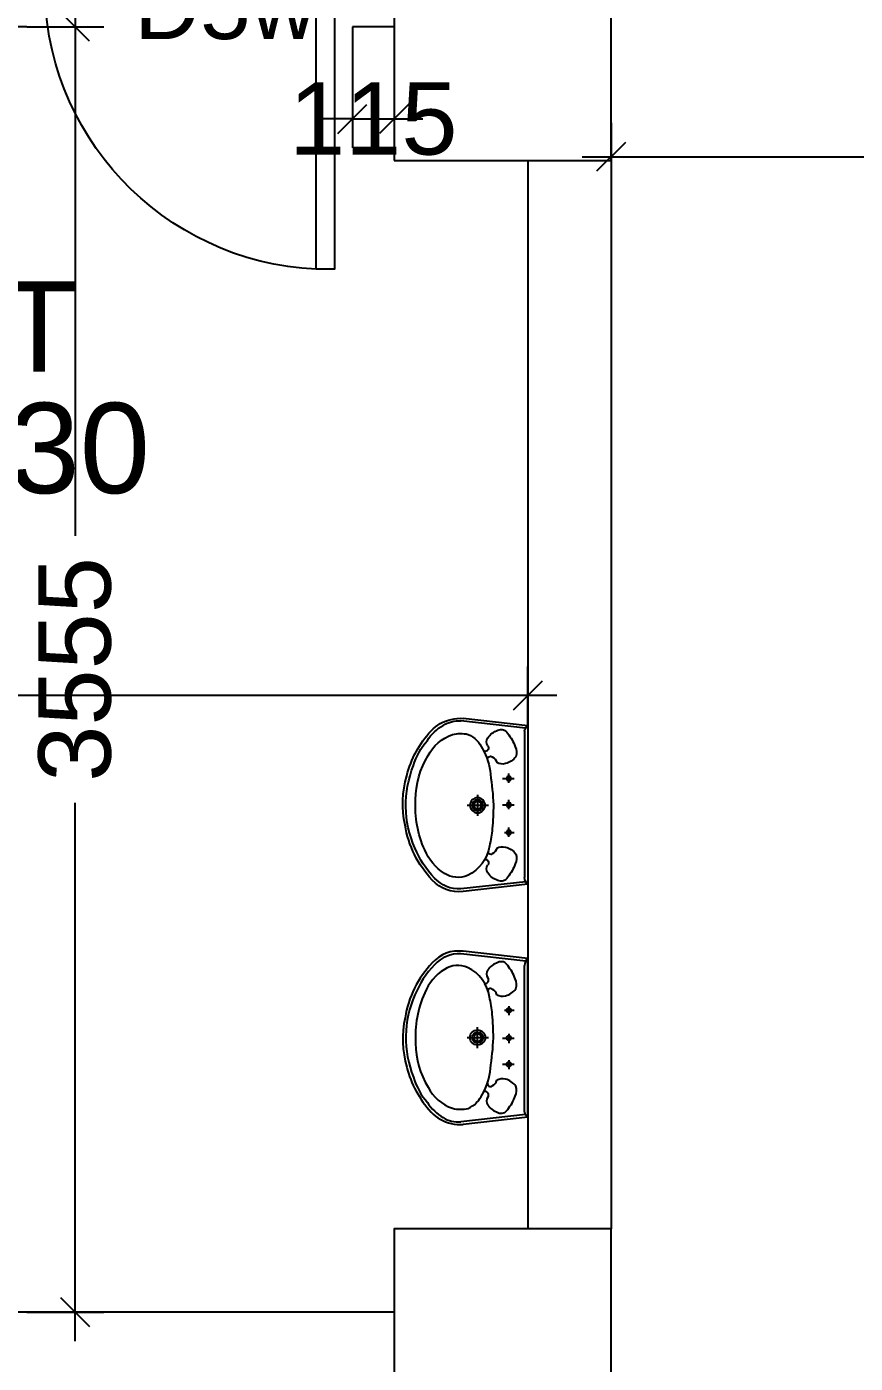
# Model space of a CAD drawing. Extents: x 6345096 to 6738923, y -6490958 to -6305885.
# Drawn here: x 6537424 to 6539714, y -6450735 to -6447039 of the extents above; entities that cross this region are included whole.
import ezdxf
from ezdxf.enums import TextEntityAlignment as Align

# ---------------------------------------------------------------- set-up
doc = ezdxf.new("R2010")
doc.units = 0
doc.header["$LTSCALE"] = 600
doc.header["$MEASUREMENT"] = 0
doc.header["$PDMODE"] = 35
doc.linetypes.add('HIDDEN', pattern=[0.375, 0.25, -0.125])
doc.layers.get('0').update_dxf_attribs({"linetype": 'CONTINUOUS'})
doc.layers.get('Defpoints').update_dxf_attribs({"linetype": 'CONTINUOUS'})
for name, color, linetype in [('DOOR', 32, 'CONTINUOUS'), ('HS', 251, 'CONTINUOUS'), ('joinery', 7, 'CONTINUOUS'), ('LA-column', 3, 'CONTINUOUS'), ('Room Dim', 1, 'CONTINUOUS'), ('TEXT', 6, 'CONTINUOUS'), ('Toi-Euip', 8, 'CONTINUOUS'), ('toi-fix', 46, 'CONTINUOUS'), ('Walls', 7, 'CONTINUOUS'), ('Working Dim', 5, 'CONTINUOUS')]:
    doc.layers.add(name, color=color, linetype=linetype)
doc.styles.add('ari', font='arial.ttf')
doc.styles.add('ARIAL', font='arial.ttf')
doc.dimstyles.new('int. dim', dxfattribs={"dimtxt": 200, "dimasz": 80, "dimexe": 80, "dimexo": 0, "dimgap": 70, "dimtad": 0, "dimdec": 0, "dimzin": 12, "dimdsep": 46, "dimtxsty": 'ari', "dimblk": 'OBLIQUE', "dimcen": 2, "dimdle": 80, "dimclrd": 256, "dimclre": 256, "dimclrt": 6, "dimadec": 0, "dimazin": 0, "dimtfac": 1, "dimtdec": 0, "dimtix": 1, "dimtmove": 2, "dimatfit": 3, "dimfxl": 1, "dimtolj": 1, "dimtzin": 0, "dimlwd": -1, "dimlwe": -1, "dimarcsym": 0})

# ---------------------------------------------------------------- blocks, each defined once
blk = doc.blocks.new('A$C4D064DB7')
at = {"layer": 'Toi-Euip', "color": 8}
for p, q in [((-219.2673051368522, -1.013676580612006), (-239.3321941020028, 178.000693818316)), ((-212.2580695008359, 5.372097972015315), (-232.3373828868287, 184.5151597534996)), ((0.8515177700072013, 167.040214506244), (0.8515177700072013, 107.5452440999711)), ((212.1822479181147, 4.933991569370839), (232.3106666132786, 184.5151597534996)), ((219.240588865092, -1.013676580612006), (239.3054778302426, 178.000693818316)), ((-28.47333050751283, 137.9014900934954), (29.9956457089569, 137.9014900934954)), ((-61.33948519660063, 51.71090052246727), (-86.77179090268989, 51.71090052246727)), ((-73.06542139322337, 68.67015820851037), (-73.06542139322337, 37.17290716006959)), ((11.14300440897342, 51.71090052246727), (-14.28930129890569, 51.71090052246727)), ((-0.5829317876493101, 68.67015820851037), (-0.5829317876493101, 37.17290716006959)), ((87.94537729282517, 51.71090052246727), (62.51307158673595, 51.71090052246727)), ((76.21944109799233, 63.62446499196475), (76.21944109799233, 37.17290716006959)), ((-204.6083619673952, 8.311371925055566), (200.4024516031254, 8.311371924831832)), ((-219.2673051368522, -1.013676580612006), (219.240588865092, -1.013676580612006))]:
    blk.add_line(p, q, dxfattribs=at)
for centre, radius in [((0.8515177700072013, 137.9014900934954), 20.89223644066156), ((0.8515177700072013, 137.9014900934954), 14.99958443605748), ((0.8515177700072013, 137.9014900934954), 10.53538750069639), ((-73.06542139322337, 51.71090052246727), 6.231992536736602), ((-0.5829317876493101, 51.71090052246727), 6.231992536736602), ((76.21944109799233, 51.71090052246727), 6.231992536736602)]:
    blk.add_circle(centre, radius, dxfattribs=at)
for centre, radius, start, end in [((-14.99017493182462, 63.25014117371305), 278.1176741239289, 103.6800674176367, 133.1199393965347), ((0.3605615212183989, 42.78679777078382), 293.4036869428277, 66.19507664408911, 111.849710490727), ((-3.718408165726428, 79.1147819544142), 265.7759237998217, 77.13905280486273, 106.8515609827052), ((10.99306787146996, 56.86943710632904), 284.8428291971025, 46.38454773303141, 81.0229717671627), ((-52.12498756661584, 129.495630649995), 194.0879124188598, 106.9893947212774, 130.6854099549424), ((-12.68382273623637, 69.4233167807462), 239.8683119750465, 90.51873839646652, 121.0564031843995), ((4.48422905287462, 21.55533669914444), 288.3756943680619, 65.41071079346209, 93.84538798150821), ((17.37796386780684, 64.37323674347628), 266.8731858364221, 46.21732778591701, 67.66735175259092), ((-135.9084499188988, 190.3305722182225), 102.7170706187117, 132.3400003692514, 168.5520756798998), ((-115.7043762411901, 175.3125064316082), 119.3157839649866, 121.8414881739077, 151.2145677823399), ((-79.49150547753034, 166.9087578683872), 122.0890263274195, 117.7974981889828, 160.6946074631057), ((74.45835175720516, 157.994732203903), 135.3661222229979, 31.86033105279187, 68.31323487556556), ((143.7509777627654, 190.7601598608301), 96.40262681589427, 352.3942421844629, 48.61687857532227), ((-156.9276893698454, 191.2986423402762), 75.71418303122445, 146.7911429002939, 185.1402096717592), ((131.3858075759956, 192.6004699619455), 68.75199608400216, 336.777944758131, 32.40806284958157), ((140.9088923093404, 188.9473872014487), 91.50917432852935, 357.2238048913363, 48.08951929274549), ((-159.2570503633168, 187.826878532084), 80.67578664565404, 163.2391818568507, 186.995906867047), ((-105.8389531731255, 184.4281080700734), 91.76526861949733, 165.5854435053076, 192.6546287607932), ((-124.316207108602, 195.5070050925103), 77.59959681400349, 203.6929545755769, 246.3813245471902), ((98.11937695589965, 210.4211362455624), 106.3998693869107, 278.0202182912315, 335.0221280660623), ((-174.7362161313841, 96.39261358221407), 17.30522062751871, 50.46418733538572, 129.5358003546061), ((-73.5673127625829, 263.844455311671), 161.6793551534021, 239.5902284635054, 265.9719316051335), ((-156.5359630797937, 116.6975575115353), 8.454347492334826, 294.5104454882447, 30.32873993384574), ((157.8522118933246, 115.9494652221423), 7.493442072508099, 165.1522753939338, 247.930679652422), ((176.7443315041522, 96.39261358221407), 17.30522062751871, 50.46419964539395, 129.5358126646143), ((-188.6886293332072, 72.64244111451092), 20.06790289614544, 152.4908128390174, 243.1909543882779), ((-154.1505076378301, 64.55168602393049), 55.1410700860871, 124.9669104036165, 161.6495882506449), ((-157.9377660661986, 115.7353926625555), 8.33049715389002, 226.040312633495, 306.1073859345522), ((-126.3525000223621, 102.4630196893707), 8.283022824015468, 83.1526413970693, 217.3038859218556), ((-110.0601022448034, 109.7486224003516), 25.98006600020884, 208.2715057051583, 253.6139750704508), ((-144.1665776986177, 69.4131733033174), 30.89516598390736, 343.965437300032, 29.92087904408378), ((33.49757360052494, 869.5395552027018), 776.0634918443636, 261.2227586489862, 267.5200056527247), ((-3.094097794066399, 803.7554479609324), 709.5589050511833, 270.2431323055447, 275.5482263778437), ((44.3080918878274, 384.0188708590754), 287.28149930564, 274.2320983906893, 283.826743668322), ((146.1746930731757, 69.4131733033174), 30.89516598390736, 150.0791209559162, 196.034562699968), ((112.0682176193614, 109.7486224003516), 25.98006600020884, 286.3860249295492, 331.7284942948417), ((129.6013440936167, 102.2081956905223), 7.162761706015536, 318.2983704229366, 78.68025644231174), ((159.9458814407566, 115.7353926625555), 8.33049715389002, 233.8926140654478, 313.959687366505), ((156.158623012388, 64.55168602393049), 55.1410700860871, 18.3504117493551, 55.03308959638346), ((190.696744707765, 72.64244111451092), 20.06790289614544, 296.8090456117221, 27.50918716098256), ((-120.1535745088877, 149.1804636252181), 122.2300839232226, 230.5982496488979, 250.4135944208721), ((-160.9906058058731, 71.45386286935579), 47.70399938993885, 305.0584955783042, 347.1929602429082), ((162.9987211786411, 71.45386286935579), 47.70399938993885, 192.8070397570918, 234.9415044216957), ((122.1616898834456, 149.1804636252181), 122.2300839232226, 289.5864055791279, 309.4017503511021), ((-199.9893590436666, -15.13411186604647), 23.89614818757752, 101.1451320326627, 143.7785006197666), ((-145.601293852635, 63.12638320494156), 32.98640934506332, 241.9192133170595, 291.3561355826452), ((147.6094092271929, 63.12638320494156), 32.98640934506332, 248.6438644173548, 298.0807866829405), ((199.7840660096911, -16.62846673787113), 24.94750394864355, 38.74870974797888, 88.57963685583402)]:
    blk.add_arc(centre, radius, start, end, dxfattribs=at)
blk = doc.blocks.new('Z$W@#1841')
at = {"layer": 'DOOR'}
for p, q in [((-267.56430760168, -167.4081328623785), (-317.2842284537332, -167.4081328623785)), ((-317.2842284537332, -167.4081328623785), (-317.2842284537332, -267.4081327133669)), ((-267.56430760168, -217.9081328102244), (-267.56430760168, -167.4081328623785)), ((532.9958492040975, -217.9081328102243), (532.9958492040975, -167.4081328623784)), ((532.9958492040975, -167.4081328623784), (582.7157700561507, -167.4081328623784)), ((582.7157700561507, -167.4081328623784), (582.7157700561507, -267.4081327133667)), ((-254.0643076240317, -217.9081328102244), (-267.56430760168, -217.9081328102244)), ((-254.0643076240317, -253.9081327357186), (-254.0643076240317, -217.9081328102244)), ((519.4958492264492, -253.9081327357185), (519.4958492264492, -217.9081328102243)), ((519.4958492264492, -217.9081328102243), (532.9958492040975, -217.9081328102243)), ((-254.0643076240317, -253.9081327357186), (-256.3143076203064, -253.9081327357186)), ((519.4958492264492, -253.9081327357185), (521.7458492227239, -253.9081327357185)), ((-317.2842284537332, -267.4081327133669), (-267.56430760168, -267.4081327133669)), ((-267.56430760168, -267.4081327133669), (-267.56430760168, -265.1581327170921)), ((532.9958492040975, -267.4081327133667), (532.9958492040975, -265.158132717092)), ((582.7157700561507, -267.4081327133667), (532.9958492040975, -267.4081327133667))]:
    blk.add_line(p, q, dxfattribs=at)
blk.add_lwpolyline([(482.4958492562516, 633.1520239433992), (482.4958492562514, -167.4081328623782), (532.9958492040975, -167.4081328623782), (532.9958492040976, 633.1520239433992)], close=True, dxfattribs=at)
at = {"layer": 'DOOR', "color": 145}
blk.add_arc((518.3991009487806, -152.1393686359187), 786.1117062741538, 92.61772036991374, 181.1129344054778, dxfattribs=at)
at = {"layer": 'DOOR'}
for centre, start, end in [((-267.56430760168, -253.9081327357186), 270, 7.016709298534866e-15), ((532.9958492040975, -253.9081327357185), 180, 270)]:
    blk.add_arc(centre, 11.24999998137355, start, end, dxfattribs=at)
blk = doc.blocks.new('_Oblique')
at = {"color": 0, "linetype": 'ByBlock', "lineweight": -2}
blk.add_line((-0.5, -0.5), (0.5, 0.5), dxfattribs=at)
blk = doc.blocks.new('*D859')
at = {"layer": 'Defpoints', "color": 0, "transparency": 16777216}
for p in [(6538809.434838566, -6448888.320793436), (6534079.299316551, -6448989.654143414, 5.537267308899208), (6538809.434838566, -6448972.068676038, 5.131057828136074)]:
    blk.add_point(p, dxfattribs=at)
at = {"layer": 'Working Dim', "transparency": 16777216}
for p, q in [((6534079.299316551, -6448989.654143414), (6534079.299316551, -6448808.320793436)), ((6538809.434838566, -6448972.068676038), (6538809.434838566, -6448808.320793436)), ((6533999.299316551, -6448888.320793436), (6536072.047841541, -6448888.320793436)), ((6538889.434838566, -6448888.320793436), (6536816.686313575, -6448888.320793436))]:
    blk.add_line(p, q, dxfattribs=at)
at = {"layer": 'Working Dim', "transparency": 16777216, "xscale": 80, "yscale": 80, "zscale": 80, "rotation": 180}
blk.add_blockref('_Oblique', (6534079.299316551, -6448888.320793436), dxfattribs=at)
at = {"layer": 'Working Dim', "transparency": 16777216, "xscale": 80, "yscale": 80, "zscale": 80}
blk.add_blockref('_Oblique', (6538809.434838566, -6448888.320793436), dxfattribs=at)
at = {"layer": 'Working Dim', "color": 6, "transparency": 16777216, "insert": (6536444.367077558, -6448888.320793436), "char_height": 200, "attachment_point": 5, "style": 'ari'}
blk.add_mtext('\\A1;4730', dxfattribs=at)
blk = doc.blocks.new('*D860')
at = {"layer": 'Defpoints', "color": 0, "transparency": 16777216}
for p in [(6537424.523931308, -6447038.889852867, 5.421223924484444), (6537424.523932003, -6450593.858957619, 5.131057828136136), (6537557.940884074, -6450593.858957619)]:
    blk.add_point(p, dxfattribs=at)
at = {"layer": 'Working Dim', "transparency": 16777216}
for p, q in [((6537557.940884074, -6446958.889852867), (6537557.940884074, -6448447.056533483)), ((6537424.523931308, -6447038.889852867), (6537637.940884074, -6447038.889852867)), ((6537557.940884074, -6450673.858957619), (6537557.940884074, -6449185.692277002)), ((6537424.523932003, -6450593.858957619), (6537637.940884074, -6450593.858957619))]:
    blk.add_line(p, q, dxfattribs=at)
at = {"layer": 'Working Dim', "transparency": 16777216, "xscale": 80, "yscale": 80, "zscale": 80}
for p, rotation in [((6537557.940884074, -6447038.889852867), 90), ((6537557.940884074, -6450593.858957619), 270)]:
    blk.add_blockref('_Oblique', p, dxfattribs=dict(at, rotation=rotation))
at = {"layer": 'Working Dim', "color": 6, "transparency": 16777216, "insert": (6537557.940884076, -6448816.374405241), "char_height": 200, "attachment_point": 5, "rotation": 90, "style": 'ari'}
blk.add_mtext('\\A1;3555', dxfattribs=at)
blk = doc.blocks.new('*D861')
at = {"layer": 'Defpoints', "color": 0, "transparency": 16777216}
for p in [(6538324.523929818, -6447038.889852705, 5.131057828111807), (6538439.523931313, -6447038.889852685, 5.131057828111807), (6538439.523931313, -6447293.956406415)]:
    blk.add_point(p, dxfattribs=at)
at = {"layer": 'Working Dim', "transparency": 16777216}
for p, q in [((6538324.523929818, -6447038.889852705), (6538324.523929818, -6447373.956406415)), ((6538439.523931313, -6447038.889852685), (6538439.523931313, -6447373.956406415)), ((6538324.523929818, -6447293.956406415), (6538244.523929818, -6447293.956406415)), ((6538324.523929818, -6447293.956406415), (6538439.523931313, -6447293.956406415)), ((6538439.523931313, -6447293.956406415), (6538519.523931313, -6447293.956406415))]:
    blk.add_line(p, q, dxfattribs=at)
at = {"layer": 'Working Dim', "transparency": 16777216, "xscale": 80, "yscale": 80, "zscale": 80}
blk.add_blockref('_Oblique', (6538324.523929818, -6447293.956406415), dxfattribs=at)
at = {"layer": 'Working Dim', "transparency": 16777216, "xscale": 80, "yscale": 80, "zscale": 80, "rotation": 180}
blk.add_blockref('_Oblique', (6538439.523931313, -6447293.956406415), dxfattribs=at)
at = {"layer": 'Working Dim', "color": 6, "transparency": 16777216, "insert": (6538382.023930565, -6447293.956406415), "char_height": 200, "attachment_point": 5, "style": 'ari'}
blk.add_mtext('\\A1;115', dxfattribs=at)
blk = doc.blocks.new('*D866')
at = {"layer": 'Defpoints', "color": 0, "transparency": 16777216}
for p in [(6542039.439228223, -6447183.902892326, 1.72062274509517), (6539039.522860874, -6447305.002215892, 5.131057828111807), (6542039.439228223, -6447398.620661497)]:
    blk.add_point(p, dxfattribs=at)
at = {"layer": 'Working Dim', "transparency": 16777216}
for p, q in [((6542039.439228223, -6447183.902892326), (6542039.439228223, -6447478.620661497)), ((6539039.522860874, -6447305.002215892), (6539039.522860874, -6447478.620661497)), ((6538959.522860874, -6447398.620661497), (6540171.254577973, -6447398.620661497)), ((6542119.439228223, -6447398.620661497), (6540907.707511124, -6447398.620661497))]:
    blk.add_line(p, q, dxfattribs=at)
at = {"layer": 'Working Dim', "transparency": 16777216, "xscale": 80, "yscale": 80, "zscale": 80, "rotation": 180}
blk.add_blockref('_Oblique', (6539039.522860874, -6447398.620661497), dxfattribs=at)
at = {"layer": 'Working Dim', "transparency": 16777216, "xscale": 80, "yscale": 80, "zscale": 80}
blk.add_blockref('_Oblique', (6542039.439228223, -6447398.620661497), dxfattribs=at)
at = {"layer": 'Working Dim', "color": 6, "transparency": 16777216, "insert": (6540539.481044549, -6447398.620661497), "char_height": 200, "attachment_point": 5, "style": 'ari'}
blk.add_mtext('\\A1;3000', dxfattribs=at)
blk = doc.blocks.new('A$C2CD672AE')
at = {"layer": 'Walls', "color": 8, "linetype": 'HIDDEN'}
for p, q in [((8120.143230183981, 9385.012121646665), (8005.143228688277, 9385.012121626176)), ((8490.054137433879, 9015.01212175563), (8490.054137437604, 6060.150240035728)), ((8720.05451364629, 9015.01212175563), (8720.053896055557, 6060.150240262039)), ((8120.143230183981, 5830.043016911484), (3759.918586729094, 5830.043016057462))]:
    blk.add_line(p, q, dxfattribs=at)

msp = doc.modelspace()

# ---------------------------------------------------------------- linework, layer by layer
at = {"layer": 'LA-column', "color": 2}
for points, elevation in [([(6538439.52393131, -6447408.751734295), (6539039.52393131, -6447408.751734295), (6539039.52393131, -6446808.751734295), (6538439.52393131, -6446808.751734295)], 7.742656301941679), ([(6538439.52393131, -6450963.751734295), (6539039.52393131, -6450963.751734295), (6539039.52393131, -6450363.751734295), (6538439.52393131, -6450363.751734295)], 7.742656301912575)]:
    msp.add_lwpolyline(points, close=True, dxfattribs=dict(at, elevation=elevation))
at = {"layer": 'Walls', "linetype": 'Continuous'}
for p, q in [((6537424.523931309, -6447038.889852867), (6534079.299287858, -6447038.889853465)), ((6538439.523931313, -6447038.889852685), (6538324.523929818, -6447038.889852705)), ((6538809.434838563, -6447408.889852576), (6538809.434838567, -6450363.751734296)), ((6539039.435214776, -6447408.889852576), (6539039.434597185, -6450363.75173407)), ((6538439.523931313, -6450593.85895742), (6534079.299287858, -6450593.858958274))]:
    msp.add_line(p, q, dxfattribs=at)

# ---------------------------------------------------------------- block references
at = {"layer": 'DOOR', "linetype": 'Continuous', "xscale": -1, "rotation": 180}
msp.add_blockref('Z$W@#1841', (6537741.808161257, -6447076.297985337, 5.131057828111807), dxfattribs=at)
at = {"layer": 'HS'}
msp.add_blockref('A$C2CD672AE', (6530319.293676683, -6456423.901974331, 8.170450900891314), dxfattribs=at)
at = {"layer": 'toi-fix', "xscale": -1, "rotation": 90}
msp.add_blockref('A$C4D064DB7', (6538808.421161984, -6449191.335981174, 5.131057828136074), dxfattribs=at)
at = {"layer": 'toi-fix', "rotation": 90}
msp.add_blockref('A$C4D064DB7', (6538808.421161984, -6449835.36389945, 5.131057828136074), dxfattribs=at)

# ---------------------------------------------------------------- texts
at = {"layer": 'joinery', "style": 'ari'}
msp.add_text('D5w', height=180, dxfattribs=at).set_placement((6537721.844709934, -6447073.036373704, 5.131057828112723))
at = {"layer": 'Room Dim', "style": 'ARIAL'}
msp.add_text('4730 x 3530', height=250, dxfattribs=at).set_placement((6536804.016847971, -6448329.028610465, 5.537267308759251), align=Align.CENTER)
at = {"layer": 'TEXT', "color": 7, "style": 'ARIAL'}
msp.add_text('L.TOILET', height=250, dxfattribs=at).set_placement((6536808.791745658, -6447992.917798641, 5.537267308759251), align=Align.CENTER)

# ---------------------------------------------------------------- dimensions: what is measured, and where the dimension line sits
at = {"layer": 'Working Dim', "color": 6}
dim = msp.add_linear_dim(base=(6537557.940884074, -6450593.858957619), p1=(6537424.523931308, -6447038.889852867, 5.421223924484444), p2=(6537424.523932003, -6450593.858957619, 5.131057828136136), angle=90, dimstyle='int. dim', override={"dimtxt": 200, "dimarcsym": 1}, dxfattribs=at)
dim.commit()
dim.dimension.update_dxf_attribs({"geometry": '*D860', "text_midpoint": (6537557.940884076, -6448816.374405241)})
for base, p1, p2, picture, middle in [((6538439.523931313, -6447293.956406415), (6538324.523929818, -6447038.889852705, 5.131057828111807), (6538439.523931313, -6447038.889852685, 5.131057828111807), '*D861', (6538382.023930565, -6447293.956406415)), ((6542039.439228223, -6447398.620661497), (6539039.522860874, -6447305.002215892, 5.131057828111807), (6542039.439228223, -6447183.902892326, 1.72062274509517), '*D866', (6540539.481044549, -6447398.620661497)), ((6538809.434838566, -6448888.320793436), (6534079.299316551, -6448989.654143414, 5.537267308899208), (6538809.434838566, -6448972.068676038, 5.131057828136074), '*D859', (6536444.367077558, -6448888.320793436))]:
    dim = msp.add_linear_dim(base=base, p1=p1, p2=p2, dimstyle='int. dim', override={"dimtxt": 200, "dimarcsym": 1}, dxfattribs=at)
    dim.commit()
    dim.dimension.update_dxf_attribs({"geometry": picture, "text_midpoint": middle})

doc.saveas('drawing.dxf')
